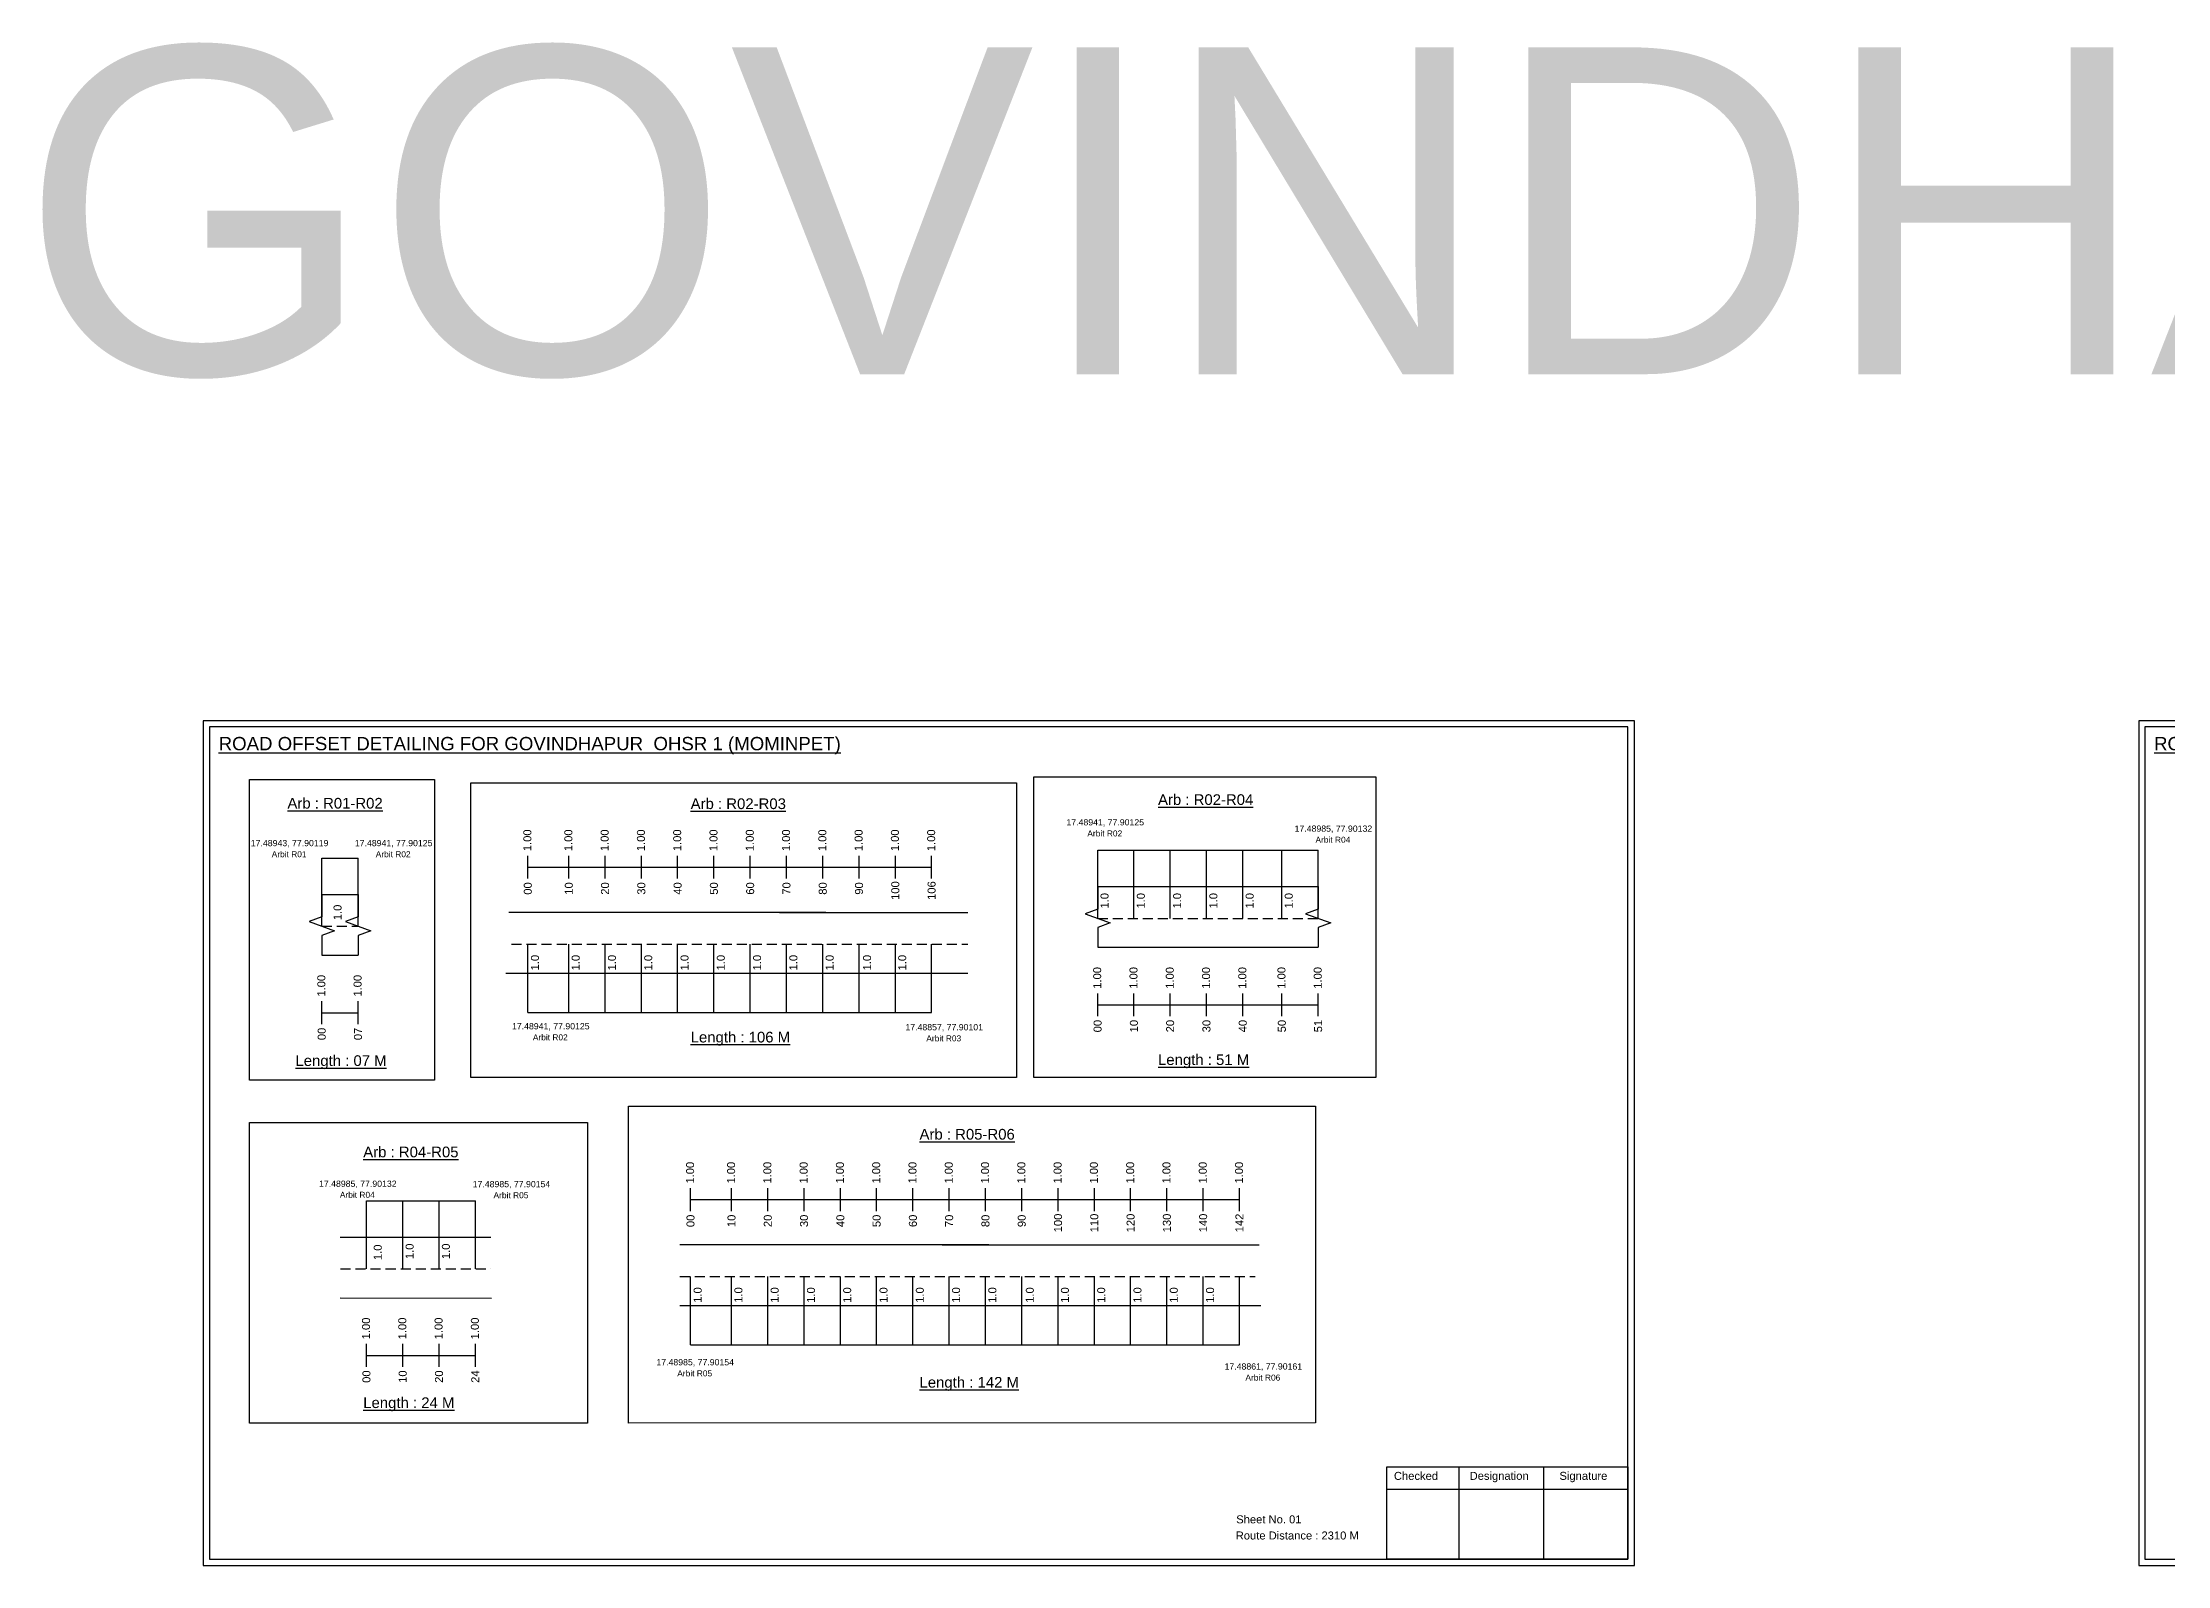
# Model space of a CAD drawing. Header units: inches. Extents: x 647 to 5432, y 46 to 1327.
# Drawn here: x 647 to 1443, y 46 to 617 of the extents above; entities that cross this region are included whole.
import ezdxf

# ---------------------------------------------------------------- set-up
doc = ezdxf.new("R2010")
doc.units = ezdxf.units.IN
doc.header["$MEASUREMENT"] = 0
doc.linetypes.add('DASHED2', pattern=[0.375, 0.25, -0.125])
doc.layers.add('PDF_Geometry', color=7, linetype='Continuous')
doc.layers.add('PDF_Text', color=5, linetype='Continuous')
doc.styles.add('PDF Arial', font='arial.ttf')
doc.styles.get("Standard").update_dxf_attribs({"font": 'arial.ttf'})

msp = doc.modelspace()

# ---------------------------------------------------------------- linework, layer by layer
at = {"color": 5}
for p, q in [((751.37, 311.21), (764.97, 311.21)), ((1042.22, 314.15), (1124.87, 314.15)), ((828.61, 253.37), (979.98, 253.37)), ((768.14, 182.73), (808.94, 182.73)), ((889.6, 128.74), (1095.37, 128.74))]:
    msp.add_line(p, q, dxfattribs=at)
for p, q in [((751.37, 285.67), (751.37, 311.21)), ((764.97, 285.67), (764.97, 311.21)), ((1042.22, 288.62), (1042.22, 314.15)), ((1055.82, 288.62), (1055.82, 314.15)), ((1069.42, 288.62), (1069.42, 314.15)), ((1083.02, 288.62), (1083.02, 314.15)), ((1096.62, 288.62), (1096.62, 314.15)), ((1111.27, 288.62), (1111.27, 314.16)), ((1124.87, 288.62), (1124.87, 314.16)), ((751.37, 297.56), (764.97, 297.56)), ((1042.22, 300.5), (1124.87, 300.5)), ((940.38, 290.79), (821.52, 290.79)), ((922.91, 290.79), (993.58, 290.79)), ((828.61, 253.37), (828.61, 278.9)), ((843.98, 253.37), (843.98, 278.9)), ((857.58, 253.37), (857.58, 278.9)), ((871.18, 253.37), (871.18, 278.9)), ((884.78, 253.37), (884.78, 278.9)), ((898.38, 253.37), (898.38, 278.9)), ((911.98, 253.37), (911.98, 278.9)), ((925.58, 253.37), (925.58, 278.9)), ((939.18, 253.37), (939.18, 278.9)), ((952.78, 253.37), (952.78, 278.9)), ((966.38, 253.37), (966.38, 278.9)), ((979.98, 253.37), (979.98, 278.9)), ((751.37, 274.87), (764.97, 274.87)), ((1042.22, 277.82), (1124.87, 277.82)), ((820.32, 268.1), (993.58, 268.1)), ((768.14, 157.19), (768.14, 182.73)), ((781.74, 157.19), (781.74, 182.73)), ((795.34, 157.19), (795.34, 182.73)), ((808.94, 157.19), (808.94, 182.73)), ((758.3, 169.08), (814.79, 169.08)), ((1001.37, 166.16), (885.54, 166.16)), ((983.9, 166.16), (1102.8, 166.16)), ((889.6, 128.74), (889.6, 154.28)), ((904.97, 128.74), (904.97, 154.28)), ((918.57, 128.74), (918.57, 154.28)), ((932.17, 128.74), (932.17, 154.28)), ((945.77, 128.74), (945.77, 154.28)), ((959.37, 128.74), (959.37, 154.28)), ((972.97, 128.74), (972.97, 154.28)), ((986.57, 128.74), (986.57, 154.28)), ((1000.17, 128.74), (1000.17, 154.28)), ((1013.77, 128.74), (1013.77, 154.28)), ((1027.37, 128.74), (1027.37, 154.28)), ((1040.97, 128.74), (1040.97, 154.28)), ((1054.57, 128.74), (1054.57, 154.28)), ((1068.17, 128.74), (1068.17, 154.28)), ((1081.77, 128.74), (1081.77, 154.28)), ((1095.37, 128.74), (1095.37, 154.28)), ((758.3, 146.39), (815.01, 146.26)), ((885.54, 143.48), (1103.34, 143.48))]:
    msp.add_line(p, q)
at = {"color": 217, "true_color": 0x93278f}
for p, q in [((828.61, 303.51), (828.61, 312.07)), ((843.98, 303.51), (843.98, 312.07)), ((857.58, 303.51), (857.58, 312.07)), ((871.18, 303.51), (871.18, 312.07)), ((884.78, 303.51), (884.78, 312.07)), ((898.38, 303.51), (898.38, 312.07)), ((911.98, 303.51), (911.98, 312.07)), ((925.58, 303.51), (925.58, 312.07)), ((939.18, 303.51), (939.18, 312.07)), ((952.78, 303.51), (952.78, 312.07)), ((966.38, 303.51), (966.38, 312.07)), ((979.98, 303.51), (979.98, 312.07)), ((828.61, 307.78), (979.98, 307.78)), ((751.37, 248.98), (751.37, 257.53)), ((764.97, 248.98), (764.97, 257.53)), ((1042.22, 251.92), (1042.22, 260.48)), ((1042.22, 256.19), (1124.87, 256.2)), ((1055.82, 251.92), (1055.82, 260.48)), ((1069.42, 251.92), (1069.42, 260.48)), ((1083.02, 251.92), (1083.02, 260.48)), ((1096.62, 251.92), (1096.62, 260.48)), ((1111.27, 251.92), (1111.27, 260.48)), ((1124.87, 251.92), (1124.87, 260.48)), ((751.37, 253.24), (764.97, 253.25)), ((889.6, 178.89), (889.6, 187.44)), ((904.97, 178.89), (904.97, 187.44)), ((918.57, 178.89), (918.57, 187.44)), ((932.17, 178.89), (932.17, 187.44)), ((945.77, 178.89), (945.77, 187.44)), ((959.37, 178.89), (959.37, 187.44)), ((972.97, 178.89), (972.97, 187.44)), ((986.57, 178.89), (986.57, 187.44)), ((1000.17, 178.89), (1000.17, 187.44)), ((1013.77, 178.89), (1013.77, 187.44)), ((1027.37, 178.89), (1027.37, 187.44)), ((1040.97, 178.89), (1040.97, 187.44)), ((1054.57, 178.89), (1054.57, 187.44)), ((1068.17, 178.89), (1068.17, 187.44)), ((1081.77, 178.89), (1081.77, 187.44)), ((1095.37, 178.89), (1095.37, 187.44)), ((889.6, 183.16), (1095.37, 183.16)), ((768.14, 120.5), (768.14, 129.05)), ((781.74, 120.5), (781.74, 129.05)), ((795.34, 120.5), (795.34, 129.05)), ((808.94, 120.5), (808.94, 129.05)), ((768.14, 124.76), (808.94, 124.77))]:
    msp.add_line(p, q, dxfattribs=at)
at = {"linetype": 'DASHED2', "ltscale": 15}
for p, q in [((1042.22, 288.62), (1124.87, 288.62)), ((751.37, 285.67), (764.97, 285.67)), ((822.55, 278.9), (993.58, 278.9)), ((758.45, 157.19), (814.79, 157.19)), ((885.54, 154.28), (1101.31, 154.28))]:
    msp.add_line(p, q, dxfattribs=at)
for points in [[(724.28, 340.69), (793.65, 340.69), (793.65, 228.01), (724.28, 228.01)], [(807.29, 339.45), (1011.85, 339.45), (1011.85, 228.96), (807.29, 228.96)], [(1018.35, 341.64), (1146.45, 341.64), (1146.45, 228.96), (1018.35, 228.96)], [(866.32, 218.19), (1123.84, 218.24), (1123.84, 99.42), (866.32, 99.37)], [(724.28, 212.05), (851.03, 212.05), (851.03, 99.37), (724.28, 99.37)]]:
    msp.add_lwpolyline(points, close=True)
at = {"linetype": 'Continuous'}
for points in [[(751.37, 297.56), (751.37, 289.13), (746.63, 287.4), (756.11, 283.95), (751.37, 282.22), (751.37, 274.87)], [(764.97, 297.56), (764.97, 289.13), (760.23, 287.4), (769.71, 283.95), (764.97, 282.22), (764.97, 274.87)], [(1042.22, 300.5), (1042.22, 292.07), (1037.47, 290.34), (1046.96, 286.89), (1042.22, 285.17), (1042.22, 277.82)], [(1124.87, 300.5), (1124.87, 292.07), (1120.13, 290.34), (1129.61, 286.89), (1124.87, 285.17), (1124.87, 277.82)]]:
    msp.add_lwpolyline(points, dxfattribs=at)
at = {"layer": 'PDF_Geometry'}
for points in [[(706.95, 362.7), (706.95, 45.99), (1243.42, 45.99), (1243.42, 362.7)], [(709.27, 360.37), (709.27, 48.41), (1241, 48.41), (1241, 360.37)], [(1432.43, 362.7), (1432.43, 45.99), (1968.9, 45.99), (1968.9, 362.7)], [(1434.75, 360.37), (1434.75, 48.41), (1966.48, 48.41), (1966.48, 360.37)]]:
    msp.add_lwpolyline(points, close=True, dxfattribs=at)
at = {"layer": 'PDF_Geometry', "color": 242, "true_color": 0xcc1f26}
msp.add_lwpolyline([(1241, 48.31), (1150.66, 48.31), (1150.66, 82.92), (1241, 82.92)], close=True, dxfattribs=at)
for points in [[(1177.64, 82.92), (1177.64, 48.31)], [(1209.37, 82.92), (1209.37, 48.31)], [(1150.66, 74.55), (1241, 74.55)]]:
    msp.add_lwpolyline(points, dxfattribs=at)

# ---------------------------------------------------------------- texts
for s, height, p in [('GOVINDHAPUR', 122.5352, (638.08, 492.63)), ('Sheet No. 01', 3, (1094.16, 61.79)), ('Route Distance : 2310 M', 3, (1093.97, 55.74))]:
    msp.add_text(s, height=height).set_placement(p)
at = {"color": 242, "true_color": 0xcd2027}
for s, height, p in [('%%UROAD OFFSET DETAILING FOR GOVINDHAPUR  OHSR 1 (MOMINPET)', 5, (712.72, 351.63)), ('%%UROAD OFFSET DETAILING FOR GOVINDHAPUR  OHSR 1 (MOMINPET)', 5, (1438.2, 351.63)), ('%%UArb : R02-R04', 4, (1064.84, 331.13)), ('%%UArb : R01-R02', 4, (738.51, 329.77)), ('%%UArb : R02-R03', 4, (889.65, 329.59)), ('%%ULength : 106 M', 4, (889.65, 242.09)), ('%%ULength : 07 M', 4, (741.51, 233.27)), ('%%ULength : 51 M', 4, (1064.84, 233.63)), ('%%UArb : R05-R06', 4, (975.44, 205.67)), ('%%UArb : R04-R05', 4, (766.92, 199.03)), ('%%ULength : 142 M', 4, (975.44, 112.67)), ('%%ULength : 24 M', 4, (766.92, 105.03))]:
    msp.add_text(s, height=height, dxfattribs=at).set_placement(p)
at = {"color": 217, "true_color": 0x93278f}
for s, p in [('1.00', (829.94, 313.8)), ('1.00', (845.31, 313.8)), ('1.00', (858.91, 313.8)), ('1.00', (872.51, 313.8)), ('1.00', (886.11, 313.8)), ('1.00', (899.71, 313.8)), ('1.00', (913.31, 313.8)), ('1.00', (926.91, 313.8)), ('1.00', (940.51, 313.8)), ('1.00', (954.11, 313.8)), ('1.00', (967.71, 313.8)), ('1.00', (981.31, 313.8)), ('00', (830.09, 297.48)), ('10', (845.46, 297.48)), ('20', (859.06, 297.48)), ('30', (872.66, 297.48)), ('40', (886.26, 297.48)), ('50', (899.86, 297.48)), ('60', (913.46, 297.48)), ('70', (927.06, 297.48)), ('80', (940.66, 297.48)), ('90', (954.26, 297.48)), ('100', (967.86, 295.53)), ('106', (981.46, 295.53)), ('1.00', (752.7, 259.27)), ('1.00', (766.3, 259.27)), ('1.00', (1043.54, 262.21)), ('1.00', (1057.14, 262.21)), ('1.00', (1070.74, 262.21)), ('1.00', (1084.34, 262.21)), ('1.00', (1097.94, 262.21)), ('1.00', (1112.6, 262.22)), ('1.00', (1126.2, 262.22)), ('00', (752.85, 242.95)), ('07', (766.45, 242.95)), ('00', (1043.69, 245.89)), ('10', (1057.29, 245.89)), ('20', (1070.89, 245.89)), ('30', (1084.49, 245.89)), ('40', (1098.09, 245.89)), ('50', (1112.75, 245.9)), ('51', (1126.35, 245.9)), ('1.00', (890.93, 189.18)), ('1.00', (906.3, 189.18)), ('1.00', (919.9, 189.18)), ('1.00', (933.5, 189.18)), ('1.00', (947.1, 189.18)), ('1.00', (960.7, 189.18)), ('1.00', (974.3, 189.18)), ('1.00', (987.9, 189.18)), ('1.00', (1001.5, 189.18)), ('1.00', (1015.1, 189.18)), ('1.00', (1028.7, 189.18)), ('1.00', (1042.3, 189.18)), ('1.00', (1055.9, 189.18)), ('1.00', (1069.5, 189.18)), ('1.00', (1083.1, 189.18)), ('1.00', (1096.7, 189.18)), ('00', (891.08, 172.86)), ('10', (906.45, 172.86)), ('20', (920.05, 172.86)), ('30', (933.65, 172.86)), ('40', (947.25, 172.86)), ('50', (960.85, 172.86)), ('60', (974.45, 172.86)), ('70', (988.05, 172.86)), ('80', (1001.65, 172.86)), ('90', (1015.25, 172.86)), ('100', (1028.85, 170.91)), ('110', (1042.45, 170.91)), ('120', (1056.05, 170.91)), ('130', (1069.65, 170.91)), ('140', (1083.25, 170.91)), ('142', (1096.85, 170.91)), ('1.00', (769.46, 130.79)), ('1.00', (783.06, 130.79)), ('1.00', (796.66, 130.79)), ('1.00', (810.26, 130.79)), ('00', (769.61, 114.47)), ('10', (783.21, 114.47)), ('20', (796.81, 114.47)), ('24', (810.41, 114.47))]:
    msp.add_text(s, height=3, rotation=90, dxfattribs=at).set_placement(p)
at = {"color": 5}
for s, height, p in [('17.48941, 77.90125', 2.34, (1030.52, 323.46)), ('Arbit R02', 2.246, (1038.34, 319.33)), ('17.48985, 77.90132', 2.34, (1116.04, 321.08)), ('Arbit R04', 2.246, (1123.86, 316.95)), ('17.48943, 77.90119', 2.34, (724.78, 315.67)), ('Arbit R01', 2.246, (732.6, 311.54)), ('17.48941, 77.90125', 2.34, (763.78, 315.67)), ('Arbit R02', 2.246, (771.6, 311.54)), ('17.48941, 77.90125', 2.34, (822.68, 247)), ('17.48857, 77.90101', 2.34, (970.16, 246.63)), ('Arbit R02', 2.246, (830.5, 242.87)), ('Arbit R03', 2.246, (977.98, 242.5)), ('17.48985, 77.90132', 2.34, (750.34, 187.96)), ('Arbit R04', 2.246, (758.16, 183.84)), ('17.48985, 77.90154', 2.34, (807.94, 187.81)), ('Arbit R05', 2.246, (815.76, 183.69)), ('17.48985, 77.90154', 2.34, (876.81, 121.02)), ('17.48861, 77.90161', 2.34, (1089.78, 119.45)), ('Arbit R05', 2.246, (884.63, 116.9)), ('Arbit R06', 2.246, (1097.6, 115.32))]:
    msp.add_text(s, height=height, dxfattribs=at).set_placement(p)
for p in [(1046.29, 292.29), (1059.89, 292.29), (1073.49, 292.29), (1087.09, 292.29), (1100.69, 292.29), (1115.34, 292.3), (758.79, 287.92), (832.79, 269.1), (848.05, 269.1), (861.65, 269.1), (875.25, 269.1), (888.85, 269.1), (902.45, 269.1), (916.05, 269.1), (929.65, 269.1), (943.25, 269.1), (957.27, 269.1), (970.45, 269.1), (773.85, 160.5), (785.8, 160.87), (799.4, 160.87), (893.78, 144.48), (909.04, 144.48), (922.64, 144.48), (936.24, 144.48), (949.84, 144.48), (963.44, 144.48), (977.04, 144.48), (990.64, 144.48), (1004.24, 144.48), (1018.27, 144.48), (1031.44, 144.48), (1045.04, 144.48), (1058.64, 144.48), (1072.24, 144.48), (1085.84, 144.48)]:
    msp.add_text('1.0', height=3, rotation=90).set_placement(p)
at = {"layer": 'PDF_Text', "color": 7, "attachment_point": 7, "style": 'PDF Arial'}
for s, insert, char_height in [('Checked', (1153.26, 78.04), 3.001), ('Designation', (1181.64, 77.2), 3.0006), ('Signature', (1215.32, 77.2), 3.001)]:
    msp.add_mtext(s, dxfattribs=dict(at, insert=insert, char_height=char_height))

doc.saveas('drawing.dxf')
